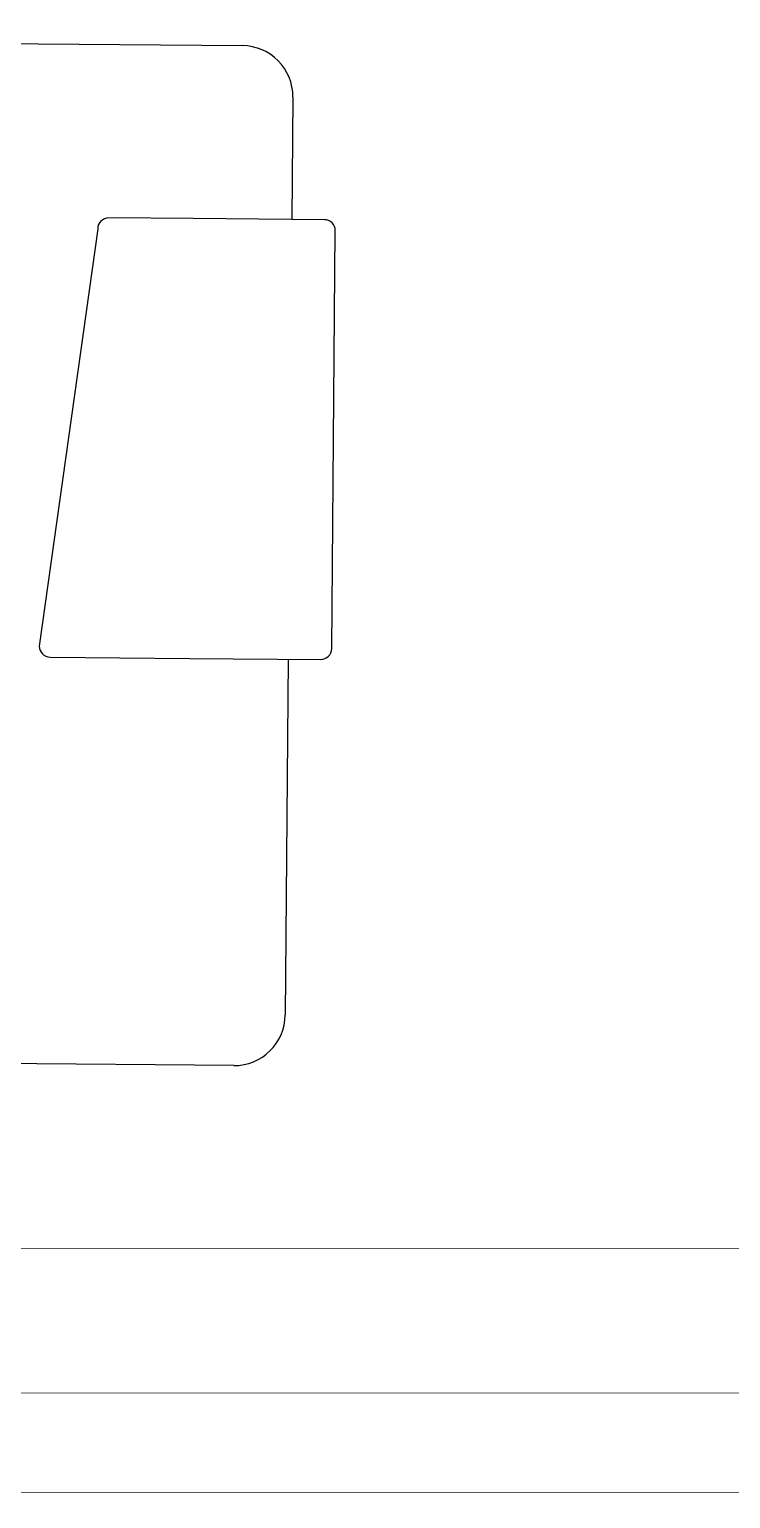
# Model space of a CAD drawing. Header units: inches. Extents: x 164.3 to 247.9, y 15.6 to 56.7.
# Drawn here: x 216.492 to 216.924, y 26.05 to 26.955 of the extents above; entities that cross this region are included whole.
import ezdxf

# ---------------------------------------------------------------- set-up
doc = ezdxf.new("R2010")
doc.units = ezdxf.units.IN
doc.header["$MEASUREMENT"] = 0
doc.layers.get('0').update_dxf_attribs({"lineweight": 0})
doc.layers.add('WALL 1 100', color=250, linetype='Continuous', lineweight=9)
doc.layers.add('провода', color=1, linetype='Continuous', lineweight=5)

msp = doc.modelspace()

# ---------------------------------------------------------------- linework, layer by layer
at = {"color": 7, "linetype": 'ByBlock', "lineweight": -2}
for p, q in [((215.43053, 26.95459), (216.62327, 26.94458)), ((216.6544, 26.91293), (216.65377, 26.83763)), ((216.53436, 26.83186), (216.49837, 26.57499)), ((216.59302, 26.83814), (216.54119, 26.83857)), ((216.67376, 26.83746), (216.59302, 26.83814)), ((216.67831, 26.57348), (216.68047, 26.83063)), ((216.50508, 26.56817), (216.59074, 26.56745)), ((216.59074, 26.56745), (216.67148, 26.56677)), ((216.6515, 26.56694), (216.64966, 26.34795)), ((216.61801, 26.31683), (216.16438, 26.32063))]:
    msp.add_line(p, q, dxfattribs=at)
for centre, radius, start, end in [((216.62301, 26.9132), 0.03139, 359.51934, 89.51934), ((216.54112, 26.83181), 0.00676, 89.45583, 179.58286), ((216.6737, 26.83069), 0.00677, 359.51934, 89.51934), ((216.50514, 26.57493), 0.00677, 179.51934, 269.51934), ((216.67154, 26.57354), 0.00677, 269.51934, 359.51934), ((216.61827, 26.34821), 0.03139, 269.51934, 359.51934)]:
    msp.add_arc(centre, radius, start, end, dxfattribs=at)
at = {"layer": 'WALL 1 100', "color": 0}
for p, q in [((208.26999, 26.20028), (227.16894, 26.20887)), ((208.11999, 26.05028), (227.17, 26.05853))]:
    msp.add_line(p, q, dxfattribs=at)
at = {"layer": 'провода', "color": 1}
msp.add_line((221.20215, 26.1163), (208.17838, 26.11324), dxfattribs=at)

doc.saveas('drawing.dxf')
